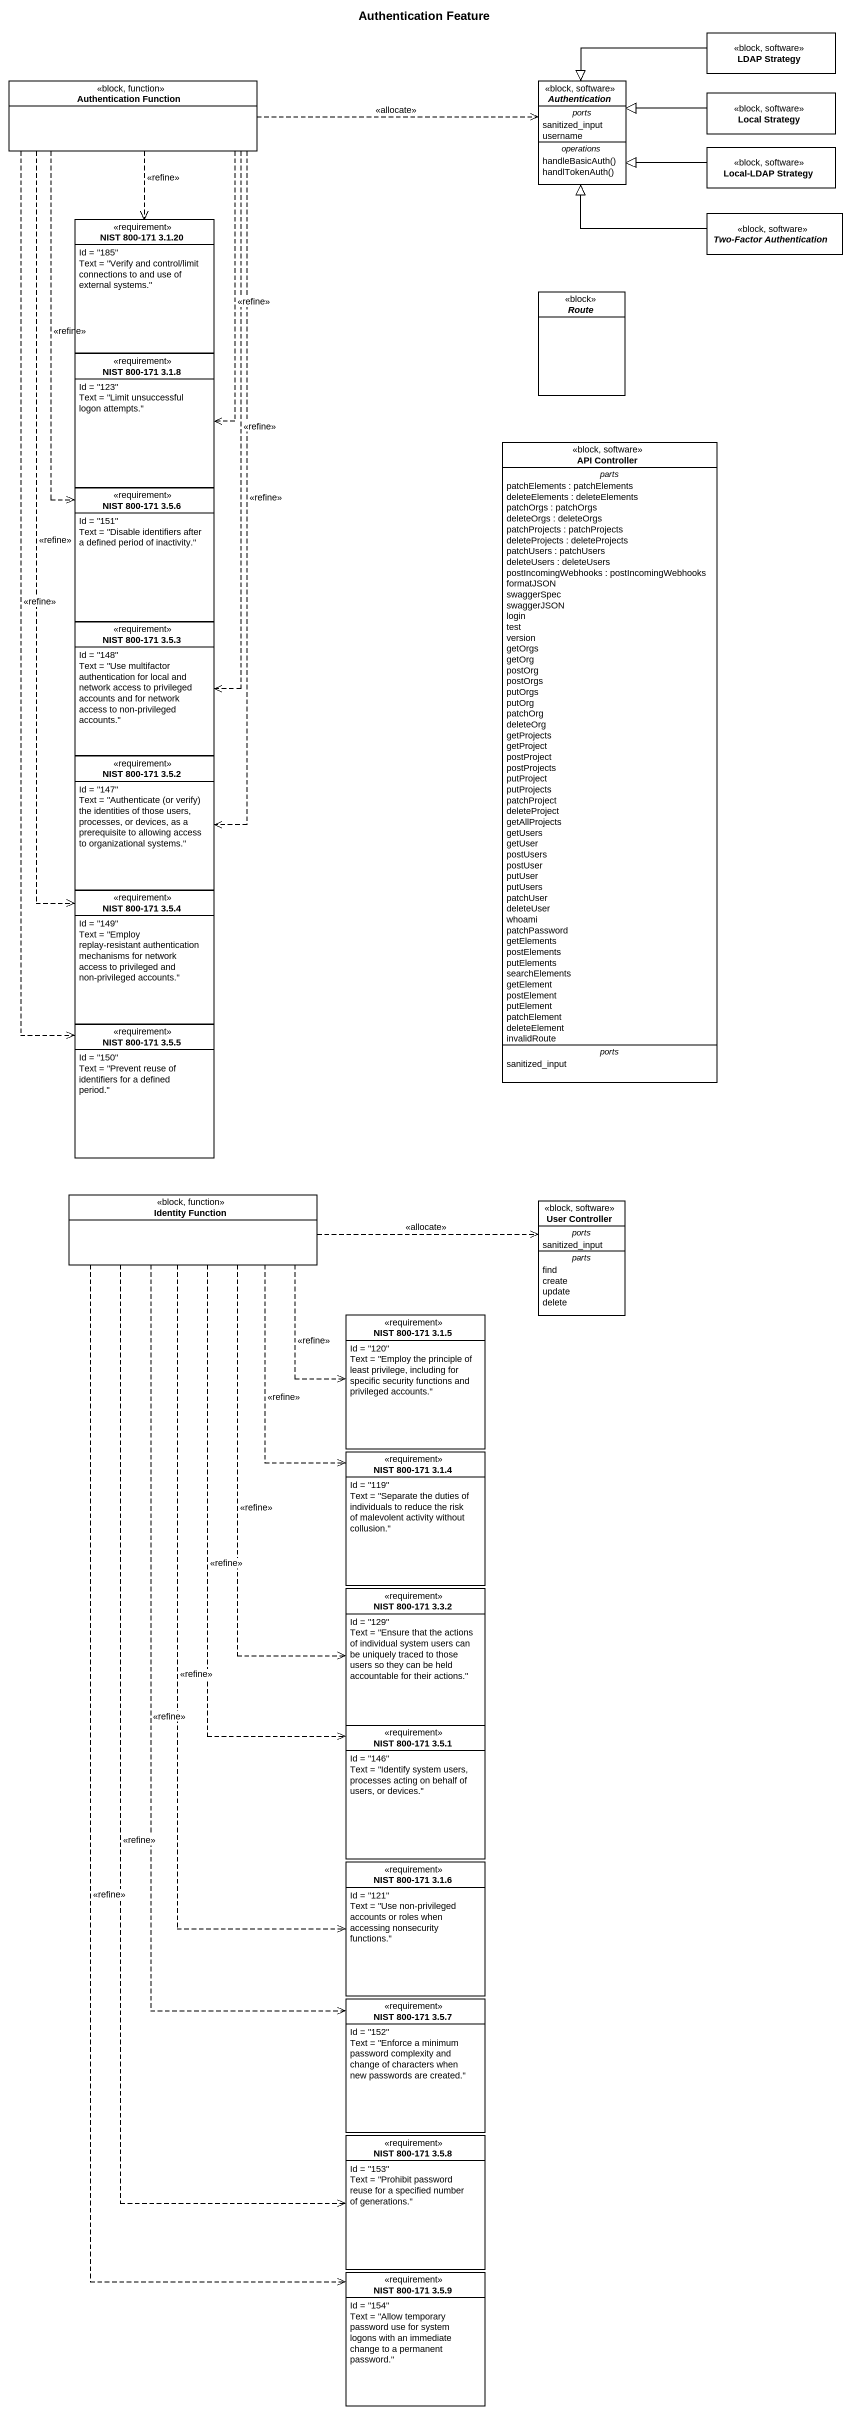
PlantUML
@startuml
title Authentication Feature
hide circle
hide empty members
class "LDAP Strategy" as LDAP_Strategy <<block, software>>
class "Authentication Function" as Authentication_Function <<block, function>>
abstract class Authentication <<block, software>> {
  -- ports --
  sanitized_input
  username
  -- operations --
  handleBasicAuth()
  handlTokenAuth()
}
class "Local Strategy" as Local_Strategy <<block, software>>
class "Local-LDAP Strategy" as Local_LDAP_Strategy <<block, software>>
abstract class "Two-Factor Authentication" as Two_Factor_Authentication <<block, software>>
class "NIST 800-171 3.1.20" as NIST_800_171_3_1_20 <<requirement>> {
  Id = "185"
  Text = "Verify and control/limit connections to and use of external systems."
}
abstract class Route <<block>>
class "NIST 800-171 3.1.8" as NIST_800_171_3_1_8 <<requirement>> {
  Id = "123"
  Text = "Limit unsuccessful logon attempts."
}
class "API Controller" as API_Controller <<block, software>> {
  -- parts --
  patchElements : patchElements
  deleteElements : deleteElements
  patchOrgs : patchOrgs
  deleteOrgs : deleteOrgs
  patchProjects : patchProjects
  deleteProjects : deleteProjects
  patchUsers : patchUsers
  deleteUsers : deleteUsers
  postIncomingWebhooks : postIncomingWebhooks
  formatJSON
  swaggerSpec
  swaggerJSON
  login
  test
  version
  getOrgs
  getOrg
  postOrg
  postOrgs
  putOrgs
  putOrg
  patchOrg
  deleteOrg
  getProjects
  getProject
  postProject
  postProjects
  putProject
  putProjects
  patchProject
  deleteProject
  getAllProjects
  getUsers
  getUser
  postUsers
  postUser
  putUser
  putUsers
  patchUser
  deleteUser
  whoami
  patchPassword
  getElements
  postElements
  putElements
  searchElements
  getElement
  postElement
  putElement
  patchElement
  deleteElement
  invalidRoute
  -- ports --
  sanitized_input
}
class "NIST 800-171 3.5.6" as NIST_800_171_3_5_6 <<requirement>> {
  Id = "151"
  Text = "Disable identifiers after a defined period of inactivity."
}
class "NIST 800-171 3.5.3" as NIST_800_171_3_5_3 <<requirement>> {
  Id = "148"
  Text = "Use multifactor authentication for local and network access to privileged accounts and for network access to non-privileged accounts."
}
class "NIST 800-171 3.5.2" as NIST_800_171_3_5_2 <<requirement>> {
  Id = "147"
  {field} Text = "Authenticate (or verify) the identities of those users, processes, or devices, as a prerequisite to allowing access to organizational systems."
}
class "NIST 800-171 3.5.4" as NIST_800_171_3_5_4 <<requirement>> {
  Id = "149"
  Text = "Employ replay-resistant authentication mechanisms for network access to privileged and non-privileged accounts."
}
class "NIST 800-171 3.5.5" as NIST_800_171_3_5_5 <<requirement>> {
  Id = "150"
  Text = "Prevent reuse of identifiers for a defined period."
}
class "Identity Function" as Identity_Function <<block, function>>
class "User Controller" as User_Controller <<block, software>> {
  -- ports --
  sanitized_input
  -- parts --
  find
  create
  update
  delete
}
class "NIST 800-171 3.1.5" as NIST_800_171_3_1_5 <<requirement>> {
  Id = "120"
  Text = "Employ the principle of least privilege, including for specific security functions and privileged accounts."
}
class "NIST 800-171 3.1.4" as NIST_800_171_3_1_4 <<requirement>> {
  Id = "119"
  Text = "Separate the duties of individuals to reduce the risk of malevolent activity without collusion."
}
class "NIST 800-171 3.3.2" as NIST_800_171_3_3_2 <<requirement>> {
  Id = "129"
  Text = "Ensure that the actions of individual system users can be uniquely traced to those users so they can be held accountable for their actions."
}
class "NIST 800-171 3.5.1" as NIST_800_171_3_5_1 <<requirement>> {
  Id = "146"
  Text = "Identify system users, processes acting on behalf of users, or devices."
}
class "NIST 800-171 3.1.6" as NIST_800_171_3_1_6 <<requirement>> {
  Id = "121"
  Text = "Use non-privileged accounts or roles when accessing nonsecurity functions."
}
class "NIST 800-171 3.5.7" as NIST_800_171_3_5_7 <<requirement>> {
  Id = "152"
  Text = "Enforce a minimum password complexity and change of characters when new passwords are created."
}
class "NIST 800-171 3.5.8" as NIST_800_171_3_5_8 <<requirement>> {
  Id = "153"
  Text = "Prohibit password reuse for a specified number of generations."
}
class "NIST 800-171 3.5.9" as NIST_800_171_3_5_9 <<requirement>> {
  Id = "154"
  Text = "Allow temporary password use for system logons with an immediate change to a permanent password."
}
LDAP_Strategy -left-|> Authentication
Authentication_Function .right.> Authentication : <<allocate>>
Authentication_Function ..> NIST_800_171_3_1_20 : <<refine>>
Authentication_Function ..> NIST_800_171_3_1_8 : <<refine>>
Authentication_Function ..> NIST_800_171_3_5_6 : <<refine>>
Authentication_Function ..> NIST_800_171_3_5_3 : <<refine>>
Authentication_Function ..> NIST_800_171_3_5_2 : <<refine>>
Authentication_Function ..> NIST_800_171_3_5_4 : <<refine>>
Authentication_Function ..> NIST_800_171_3_5_5 : <<refine>>
Local_Strategy -left-|> Authentication
Local_LDAP_Strategy -left-|> Authentication
Two_Factor_Authentication -left-|> Authentication
Identity_Function .right.> User_Controller : <<allocate>>
Identity_Function ..> NIST_800_171_3_1_5 : <<refine>>
Identity_Function ..> NIST_800_171_3_1_4 : <<refine>>
Identity_Function ..> NIST_800_171_3_3_2 : <<refine>>
Identity_Function ..> NIST_800_171_3_5_1 : <<refine>>
Identity_Function ..> NIST_800_171_3_1_6 : <<refine>>
Identity_Function ..> NIST_800_171_3_5_7 : <<refine>>
Identity_Function ..> NIST_800_171_3_5_8 : <<refine>>
Identity_Function ..> NIST_800_171_3_5_9 : <<refine>>
@enduml
